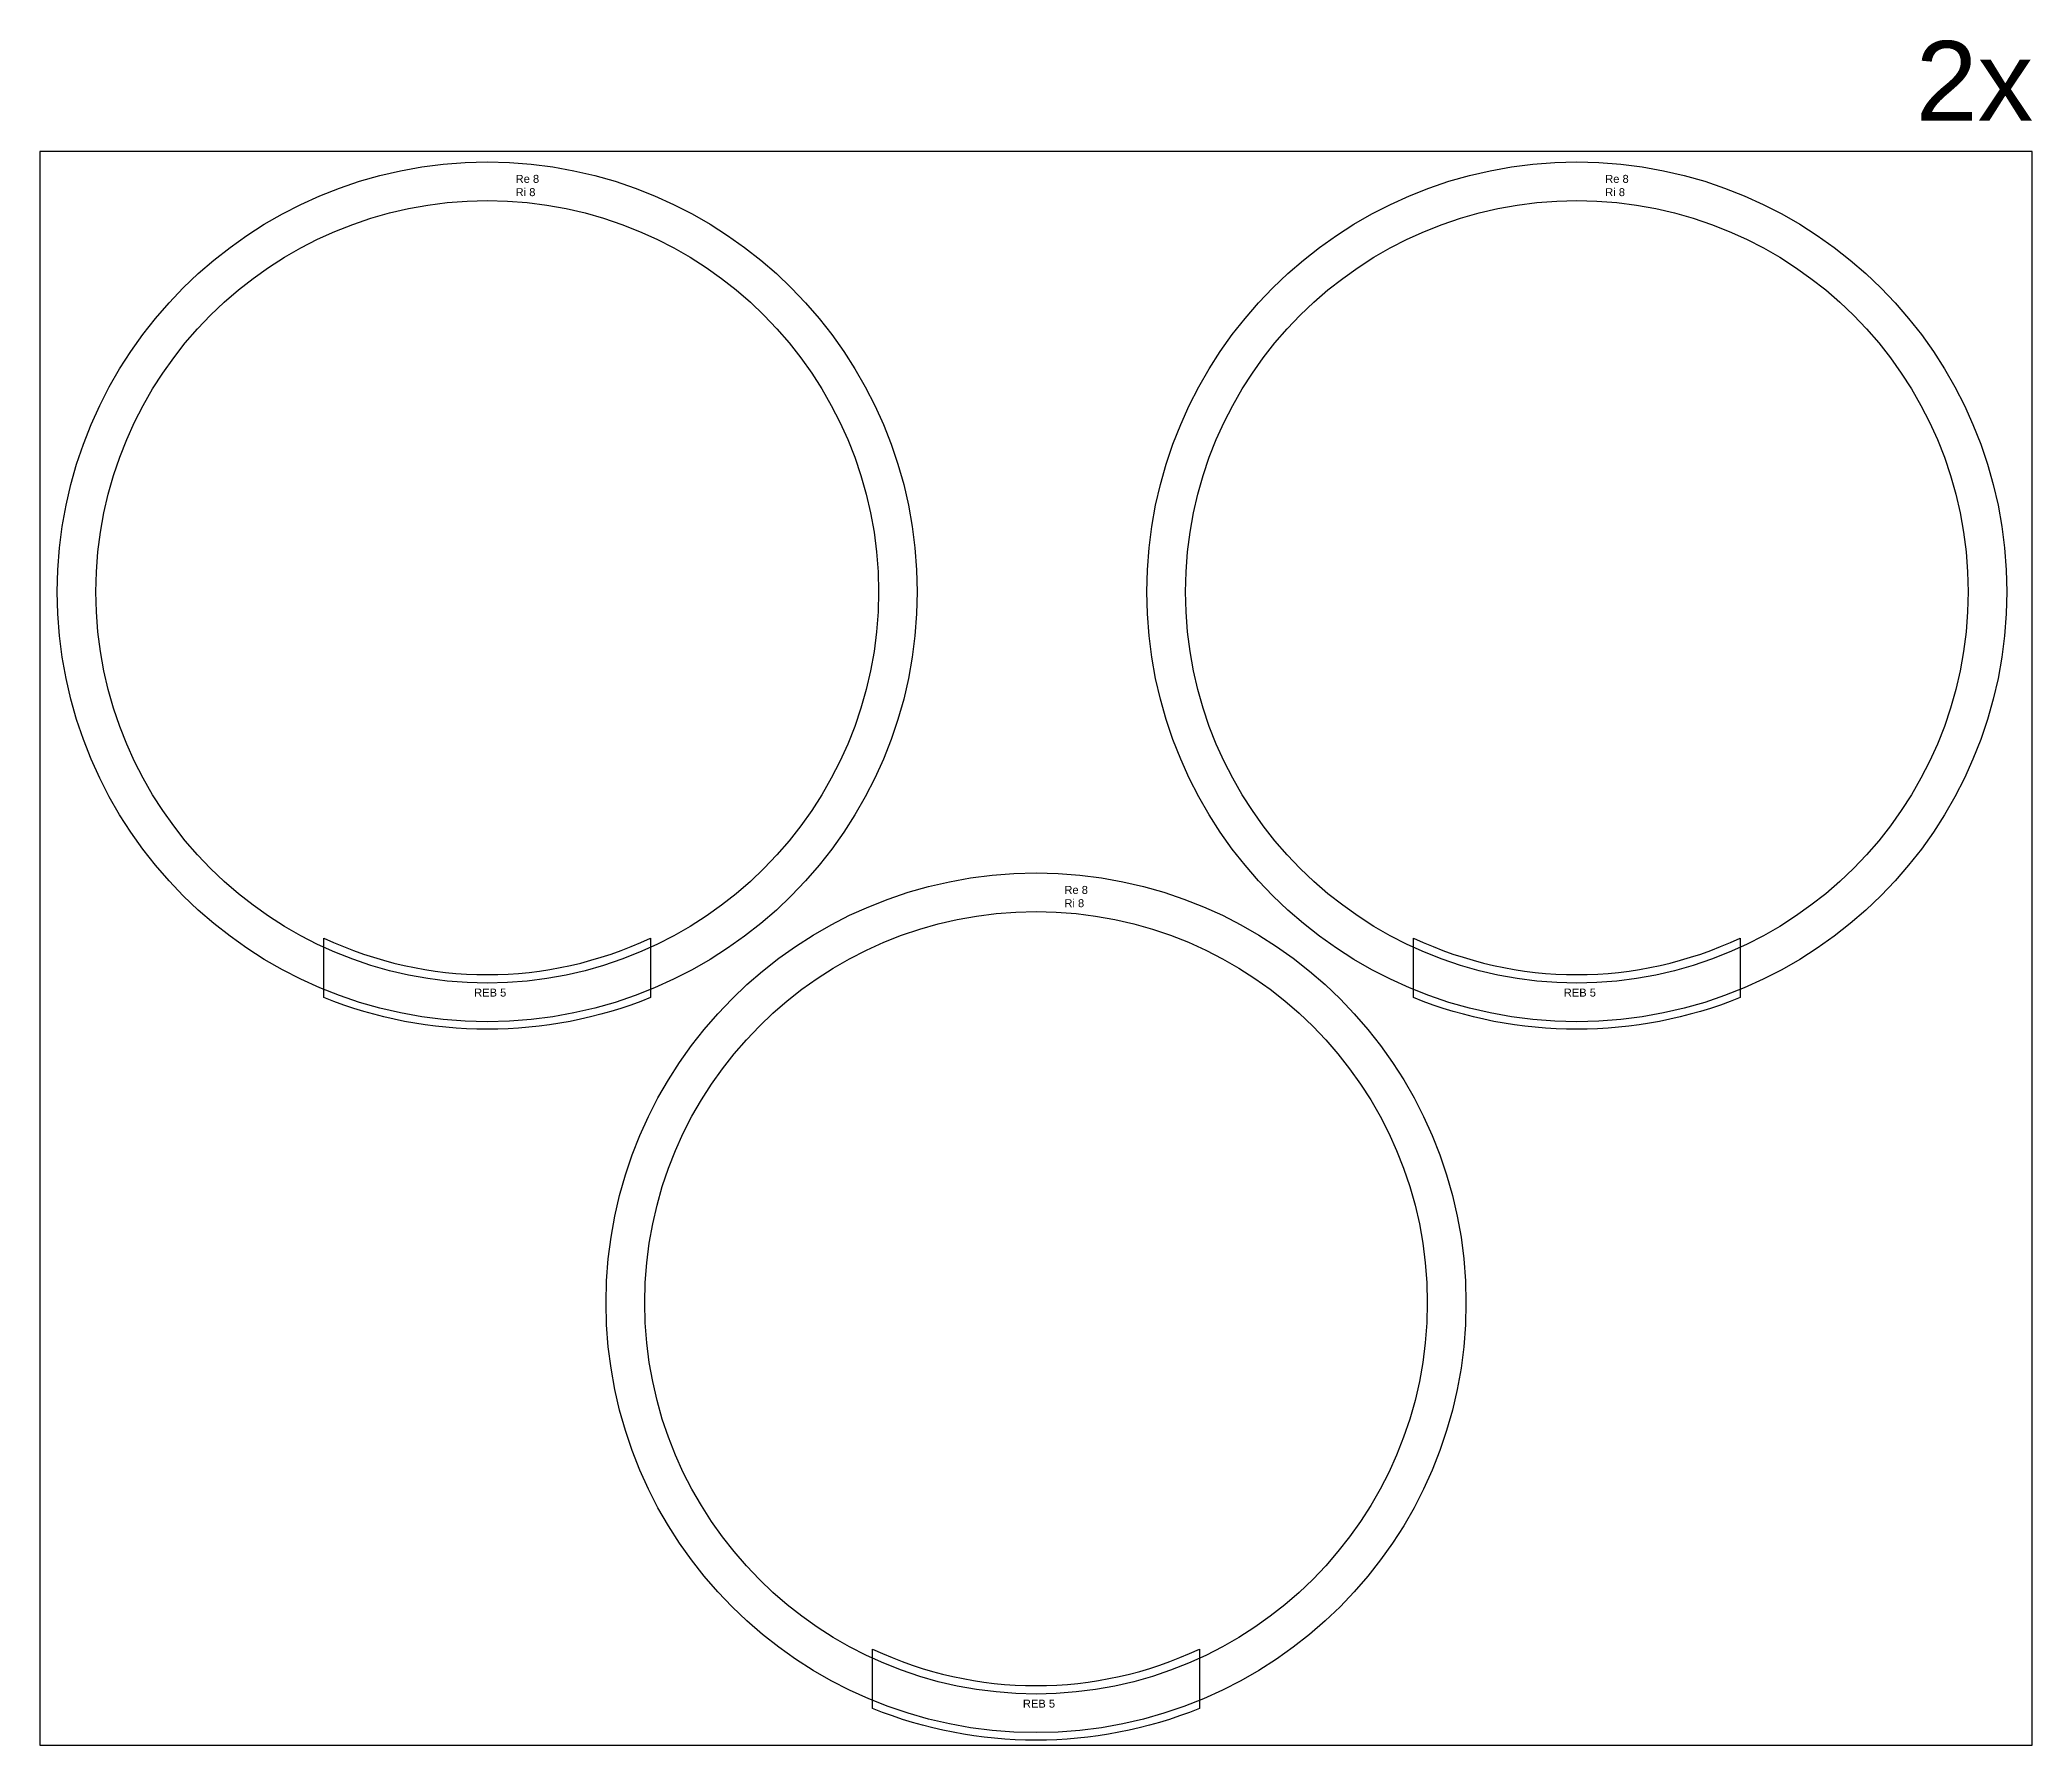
# Model space of a CAD drawing. Header units: millimetres. Extents: x 10401 to 12901, y 4938 to 7078.
import ezdxf

# ---------------------------------------------------------------- set-up
doc = ezdxf.new("R2010")
doc.units = ezdxf.units.MM
doc.layers.add('13893229', color=7, linetype='Continuous')
doc.layers.add('Rebaixo', color=6, linetype='Continuous')
doc.styles.get("Standard").update_dxf_attribs({"font": 'arial.ttf'})

msp = doc.modelspace()

# ---------------------------------------------------------------- linework, layer by layer
msp.add_lwpolyline([(10401, 4938), (12901, 4938), (12901, 6938), (10401, 6938)], close=True)
at = {"layer": '13893229'}
for centre, radius in [((10962.4, 6385.5), 539.5), ((12329.6, 6385.5), 539.5), ((10962.4, 6385.5), 491), ((12329.6, 6385.5), 491), ((11651, 5493.2), 539.5), ((11651, 5493.2), 491)]:
    msp.add_circle(centre, radius, dxfattribs=at)
at = {"layer": 'Rebaixo'}
for points in [[(10757.4, 5951, 0.224025), (11167.4, 5951), (11167.4, 5876.2, -0.193709), (10757.4, 5876.2)], [(12124.6, 5951, 0.224025), (12534.6, 5951), (12534.6, 5876.2, -0.193709), (12124.6, 5876.2)], [(11446, 5058.6, 0.224025), (11856, 5058.6), (11856, 4983.9, -0.193709), (11446, 4983.9)]]:
    msp.add_lwpolyline(points, format="xyb", close=True, dxfattribs=at)

# ---------------------------------------------------------------- texts
at = {"attachment_point": 1}
for s, width, insert, char_height in [('{\\W6.032916; }2x', 376.585, (12520.7, 7076.8), 100), ('Re 8\\PRi 8', 54.434, (10998, 6908.8), 10), ('Re 8\\PRi 8', 54.434, (12365.2, 6908.8), 10), ('Re 8\\PRi 8', 54.434, (11686.6, 6016.4), 10)]:
    msp.add_mtext_dynamic_manual_height_columns(s, width=width, gutter_width=12.5, heights=[0], dxfattribs=dict(at, insert=insert, char_height=char_height))
at = {"layer": 'Rebaixo', "char_height": 10, "attachment_point": 1}
for insert in [(10904.7, 5887.5), (12272, 5887.5), (11593.3, 4995.1)]:
    msp.add_mtext_dynamic_manual_height_columns('{\\W5.31115;  }REB 5', width=121.174, gutter_width=12.5, heights=[0], dxfattribs=dict(at, insert=insert))

doc.saveas('drawing.dxf')
